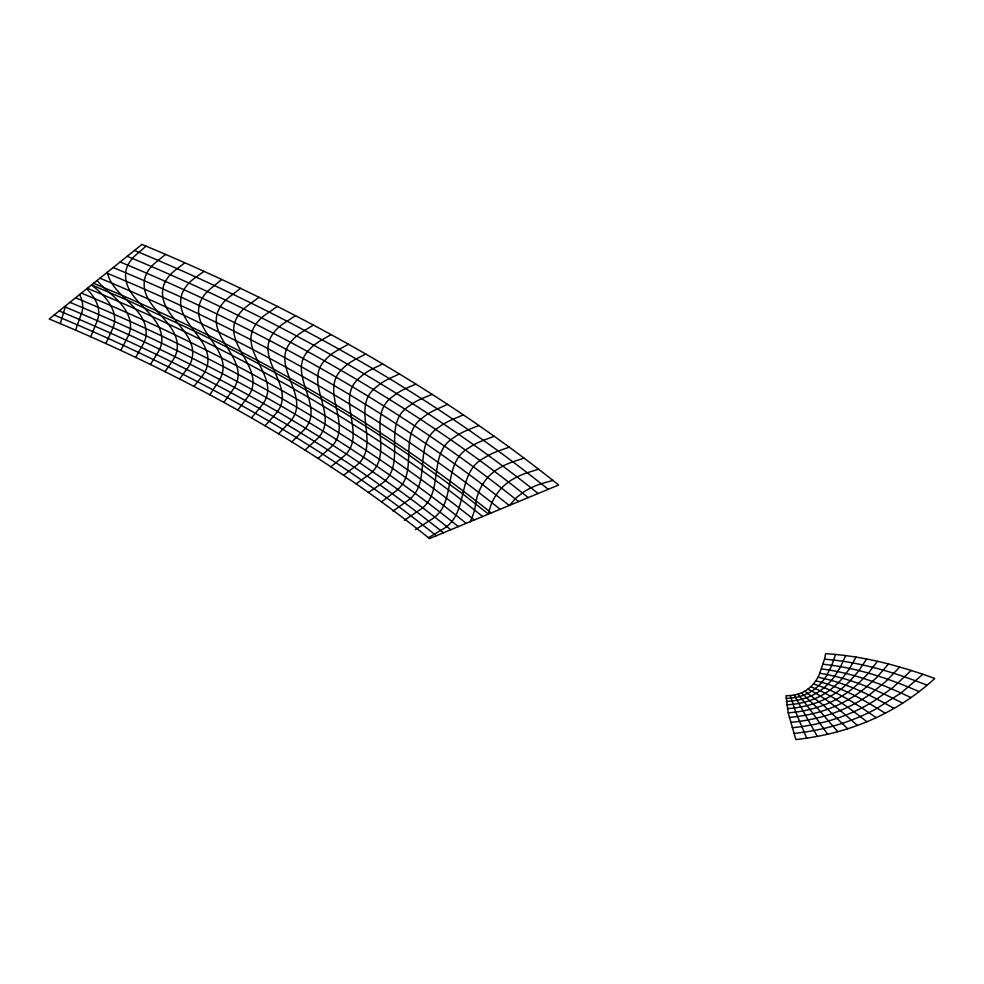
<?xml version="1.0" encoding="UTF-8"?>
<svg xmlns="http://www.w3.org/2000/svg" width="984" height="984" viewBox="0 0 984 984"><rect width="100%" height="100%" fill="white"/><g stroke="black" fill="none" stroke-linecap="round" stroke-linejoin="round"><path stroke-width="1.48" d="M475.739 503.98C477.498 489.356 486.157 475.826 498.9 468.359A65.411 37.761 0 0 1 514.066 461.434L524.054 458.126M824.53 659.169L825.625 653.696C863.066 655.934 899.671 665.713 934.8 678.48C917.076 694.692 896.867 708.209 875.01 718.222A204.463 118.043 0 0 1 866.892 721.764A194.488 112.287 0 0 1 857.408 725.454A186.087 107.44 0 0 1 847.704 728.763A179.924 103.874 0 0 1 837.778 731.69A175.952 101.586 0 0 1 827.63 734.236A174.008 100.466 0 0 1 817.274 736.389A174.549 100.774 0 0 1 806.683 738.172A175.669 101.413 0 0 1 795.871 739.562L788.209 712.834L786.068 695.651A25.153 14.526 0 0 0 790.25 695.528A24.034 13.874 0 0 0 794.211 695.036A23.518 13.579 0 0 0 797.95 694.15A25.486 14.711 0 0 0 801.468 692.871A29.655 17.122 0 0 0 804.764 691.223A36.457 21.058 0 0 0 807.839 689.194A46.334 26.753 0 0 0 810.705 686.783A59.803 34.526 0 0 0 813.337 683.978A77.478 44.735 0 0 0 815.761 680.805A100.011 57.736 0 0 0 817.95 677.238A120.38 69.495 0 0 0 818.995 675.27L824.53 659.169C859.893 661.949 894.235 672.232 927.088 685.233M65.645 305.778L60.27 323.625M835.551 654.446L831.566 665.873L826.585 675.59A125.89 72.681 0 0 1 824.567 678.64A104.083 60.098 0 0 1 821.714 682.33A83.455 48.179 0 0 1 818.639 685.639A67.06 38.72 0 0 1 815.33 688.554A54.391 31.402 0 0 1 811.812 691.1A44.956 25.953 0 0 1 808.073 693.265A38.351 22.14 0 0 1 804.112 695.036A34.243 19.766 0 0 1 799.931 696.438A32.275 18.634 0 0 1 795.515 697.447A32.804 18.942 0 0 1 790.89 698.074A33.923 19.582 0 0 1 786.056 698.32M75.559 330.157L81.352 313.736M845.686 655.59L840.299 667.287L834.309 676.746A132.926 76.752 0 0 1 831.406 680.411M90.749 336.799L97.047 321.251A65.276 37.687 0 0 0 98.744 312.1C98.449 302.998 92.877 295.114 86.789 288.779M105.829 343.551L112.557 328.853A65.178 37.626 0 0 0 114.698 320.194C114.833 305.052 102.422 293.749 91.573 284.93L126.481 299.8L194.303 331.005A1734.817 1001.589 0 0 1 408.704 454.793L462.751 493.943L488.494 514.103C491.028 499.38 500.352 486.133 513.427 478.888A65.411 37.761 0 0 1 528.937 472.209L538.605 469.208M856.055 657.115L849.266 669.083L841.947 678.788A140.995 81.401 0 0 1 838.454 682.576M120.811 350.415L127.895 336.553A65.178 37.626 0 0 0 130.466 327.93C131.401 312.974 119.568 301.288 109.101 292.297A150.737 87.022 0 0 1 97.022 280.526M135.669 357.389L143.061 344.338A65.178 37.626 0 0 0 146.05 335.765C148.375 307.34 112.963 297.844 107.244 272.347M866.646 659.022L858.442 671.26L849.795 681.223A151.376 87.391 0 0 1 845.736 685.11A131.635 76.002 0 0 1 840.889 689.194A113.947 65.78 0 0 1 835.822 692.884A99.519 57.453 0 0 1 830.533 696.18A88.043 50.824 0 0 1 825.023 699.107A79.249 45.756 0 0 1 819.291 701.654A72.927 42.103 0 0 1 813.35 703.818A68.905 39.778 0 0 1 807.175 705.589A66.949 38.659 0 0 1 800.779 706.992A67.49 38.966 0 0 1 794.174 708A68.597 39.606 0 0 1 787.335 708.628M150.429 364.486L158.055 352.211A65.178 37.626 0 0 0 161.474 343.699C165.952 312.9 121.426 301.928 125.89 271.129A65.153 37.613 0 0 1 136.432 254.45L146.026 246.148M209.838 394.818L218.755 381.177A65.141 37.613 0 0 0 219.617 379.787C236.48 349.738 186.394 329.702 201.4 299.616A65.067 37.564 0 0 1 210.514 288.73L221.744 279.493M165.054 371.694L172.864 360.169A65.178 37.626 0 0 0 176.702 351.719C182.852 321.374 138.609 308.939 144.746 278.595A65.153 37.613 0 0 1 156.112 262.088L165.57 254.401M877.457 661.309L867.839 673.819L857.876 684.04A163.775 94.55 0 0 1 853.226 688.037A144.722 83.554 0 0 1 847.716 692.244A127.563 73.652 0 0 1 841.984 696.057A113.48 65.522 0 0 1 836.043 699.489A102.213 59.015 0 0 1 829.869 702.551A93.541 54.009 0 0 1 823.473 705.221A87.256 50.381 0 0 1 816.868 707.508A83.246 48.068 0 0 1 810.029 709.403A81.303 46.937 0 0 1 802.981 710.928A81.844 47.257 0 0 1 795.699 712.072A82.951 47.896 0 0 1 788.209 712.834M223.848 402.407L233.011 389.516A65.141 37.613 0 0 0 233.934 388.139C252.384 359.012 203.147 336.946 219.715 307.697A65.067 37.564 0 0 1 229.37 296.971L240.526 288.337M179.555 379L187.489 368.213A65.178 37.626 0 0 0 191.757 359.824C199.543 330.009 155.669 316.036 163.442 286.209A65.153 37.613 0 0 1 175.619 269.899L184.34 263.232M509.515 505.382L516.083 497.867L524.251 491.569A66.014 38.118 0 0 1 543.525 483.095L552.885 480.413M237.722 410.094L247.082 397.93A65.141 37.613 0 0 0 248.079 396.577C268.029 368.41 219.789 344.302 237.87 315.925A65.067 37.564 0 0 1 248.042 305.372L259.075 297.316M888.478 663.979L876.793 677.459L864.715 688.431A175.324 101.217 0 0 1 860.939 691.346A159.506 92.09 0 0 1 854.776 695.676A142.754 82.422 0 0 1 848.38 699.624A128.941 74.44 0 0 1 841.763 703.179A117.834 68.031 0 0 1 834.936 706.364A109.236 63.074 0 0 1 827.876 709.156A103 59.458 0 0 1 820.607 711.58A99.003 57.158 0 0 1 813.116 713.609A97.047 56.026 0 0 1 805.392 715.257A97.588 56.346 0 0 1 797.458 716.524A98.695 56.986 0 0 1 789.303 717.41M193.934 386.404L201.941 376.343A65.178 37.626 0 0 0 206.615 368.041C216.013 338.791 172.594 323.219 181.978 293.97A65.153 37.613 0 0 1 194.967 277.882L204.02 271.35M251.473 417.892L260.981 406.429A65.141 37.613 0 0 0 262.039 405.088C283.417 377.93 236.32 351.768 255.828 324.314A65.067 37.564 0 0 1 266.529 313.921L277.402 306.442M899.733 667.029L885.784 681.494L871.406 693.253A188.805 109.003 0 0 1 868.872 695.036A175.878 101.549 0 0 1 862.046 699.489A159.457 92.065 0 0 1 854.998 703.56A145.853 84.206 0 0 1 847.716 707.25A134.882 77.871 0 0 1 840.225 710.559A126.346 72.951 0 0 1 832.501 713.486A120.134 69.36 0 0 1 824.567 716.032A116.149 67.06 0 0 1 816.413 718.185A114.193 65.928 0 0 1 808.036 719.968A114.734 66.248 0 0 1 799.439 721.358A115.841 66.887 0 0 1 790.619 722.379M265.077 425.801L274.696 415.014A65.141 37.613 0 0 0 275.815 413.698C298.546 387.561 252.753 359.357 273.626 332.85A65.067 37.564 0 0 1 284.831 322.641L295.52 315.692M911.196 670.461L893.115 687.385L874.272 700.854A190.49 109.974 0 0 1 869.536 703.695A177.649 102.557 0 0 1 861.824 707.89A164.217 94.808 0 0 1 853.891 711.715A153.332 88.523 0 0 1 845.736 715.147A144.857 83.64 0 0 1 837.347 718.197A138.67 80.061 0 0 1 828.749 720.866A134.685 77.761 0 0 1 819.93 723.154A132.742 76.641 0 0 1 810.89 725.06A133.283 76.949 0 0 1 801.628 726.586A134.39 77.588 0 0 1 792.145 727.717M278.521 433.796L288.201 423.673A65.141 37.613 0 0 0 289.382 422.37C313.392 397.278 269.062 367.057 291.215 341.522A65.067 37.564 0 0 1 302.924 331.497L313.404 325.077M291.83 441.89L301.522 432.406A65.141 37.613 0 0 0 302.777 431.127C327.967 407.093 285.262 374.892 308.632 350.341A65.067 37.564 0 0 1 320.833 340.526L331.067 334.597M922.894 674.274L901.061 692.994L876.227 708.824A196.37 113.369 0 0 1 868.872 712.601A184.008 106.235 0 0 1 860.274 716.549A173.209 99.999 0 0 1 851.455 720.104A164.771 95.128 0 0 1 842.415 723.289A158.596 91.561 0 0 1 833.153 726.081A154.623 89.273 0 0 1 823.669 728.504A152.68 88.142 0 0 1 813.965 730.534A153.221 88.462 0 0 1 804.051 732.182A154.328 89.101 0 0 1 793.904 733.449M305.003 450.094L314.659 441.226A65.141 37.613 0 0 0 315.975 439.959C342.284 416.982 301.35 382.874 325.852 359.308A65.067 37.564 0 0 1 338.533 349.689L348.496 344.252M318.004 458.384L327.611 450.118A65.141 37.613 0 0 0 328.988 448.876C356.319 426.958 317.303 390.992 342.875 368.41A65.067 37.564 0 0 1 356.036 359.012L365.704 354.031M330.87 466.773L340.378 459.073A65.141 37.613 0 0 0 341.817 457.855C370.107 436.982 333.133 399.27 359.689 377.659A65.067 37.564 0 0 1 373.317 368.483L382.678 363.932M343.576 475.26L352.961 468.113A65.141 37.613 0 0 0 354.461 466.92C383.637 447.056 348.803 407.696 376.294 387.044A65.067 37.564 0 0 1 390.365 378.102L399.393 373.957M381.546 501.889L392.985 493.218A66.297 38.278 0 0 0 394.473 492.037C421.078 474.153 396.368 435.604 422.8 417.634A65.411 37.761 0 0 1 436.109 409.516L447.523 404.35M356.11 483.845L365.335 477.215A65.141 37.613 0 0 0 366.897 476.047C396.896 457.179 364.338 416.281 392.702 396.564A65.067 37.564 0 0 1 407.204 387.856L415.888 384.104M393.046 511.065L404.904 502.59A66.297 38.278 0 0 0 406.453 501.434C433.796 484.337 411.3 444.694 438.483 427.523A65.411 37.761 0 0 1 452.173 419.627L463.329 414.879M368.483 492.517L377.524 486.379A65.141 37.613 0 0 0 379.147 485.247C409.91 467.351 379.726 425.026 408.889 406.232A65.067 37.564 0 0 1 423.833 397.757L432.148 394.375M404.363 520.29L416.638 512.024A66.297 38.278 0 0 0 418.249 510.893C446.281 494.571 426.047 453.944 453.932 437.548A65.411 37.761 0 0 1 468.015 429.885L478.888 425.518M415.482 529.589L428.175 521.52A66.297 38.278 0 0 0 429.836 520.425C458.532 504.853 440.598 463.353 469.159 447.695A65.411 37.761 0 0 1 483.611 440.266L494.202 436.281M428.471 537.731L439.516 531.089A66.297 38.278 0 0 0 441.238 530.019C470.573 515.161 454.952 472.923 484.14 457.966A65.411 37.761 0 0 1 498.962 450.783L509.257 447.142M823.214 664.261C856.51 667.595 888.564 678.406 919.142 691.592M821.689 668.972C852.907 672.896 882.685 684.224 910.987 697.582M819.93 673.29C849.106 677.853 876.559 689.698 902.611 703.179M817.962 677.238C845.071 682.478 870.188 694.815 894.013 708.406M815.761 680.805C840.816 686.795 863.583 699.599 885.194 713.24M813.35 683.978C836.314 690.793 856.707 704.04 876.154 717.693M810.705 686.783C831.566 694.519 849.573 708.123 866.892 721.764M807.852 689.194C826.499 697.988 842.144 711.85 857.408 725.454M804.764 691.223L823.473 705.221L847.704 728.763M801.468 692.884L816.868 707.508L837.778 731.69M797.95 694.15L810.029 709.403L827.63 734.236M817.274 736.389L794.211 695.036M806.683 738.172L795.699 712.072L790.25 695.528M786.265 701.371A44.083 25.449 0 0 0 791.763 701.002A42.976 24.809 0 0 0 797.052 700.239A42.435 24.502 0 0 0 802.12 699.107A44.391 25.633 0 0 0 806.966 697.582A48.462 27.982 0 0 0 811.591 695.676A54.944 31.722 0 0 0 815.994 693.388A64.083 36.998 0 0 0 820.176 690.719M820.176 690.719A76.223 44.009 0 0 0 824.137 687.668A91.733 52.964 0 0 0 827.876 684.224A111.057 64.12 0 0 0 831.394 680.411M786.683 704.815A55.645 32.128 0 0 0 792.858 704.31A54.526 31.488 0 0 0 798.811 703.425A53.997 31.181 0 0 0 804.531 702.158A55.953 32.3 0 0 0 810.041 700.51A59.987 34.637 0 0 0 815.33 698.468A66.383 38.327 0 0 0 820.398 696.057A75.313 43.48 0 0 0 825.244 693.265A87.072 50.27 0 0 0 829.869 690.079A101.955 58.868 0 0 0 834.272 686.512A120.343 69.483 0 0 0 838.454 682.576M64.477 306.713A1688.36 974.763 0 0 1 450.77 529.749M99.938 278.214A1749.146 1009.867 0 0 1 500.143 509.269M93.566 283.33A1738.236 1003.569 0 0 1 491.274 512.947M87.391 288.3A1727.646 997.444 0 0 1 482.664 516.514M81.389 293.121A1717.351 991.503 0 0 1 474.313 519.982M75.559 297.795A1707.375 985.747 0 0 1 466.207 523.34M69.925 302.334A1697.72 980.162 0 0 1 458.359 526.588M113.209 267.537A1771.913 1023.003 0 0 1 518.63 501.606M106.481 272.949A1760.376 1016.349 0 0 1 509.257 505.493M134.5 250.428A1808.395 1044.073 0 0 1 548.26 489.319M127.219 256.283A1795.923 1036.865 0 0 1 538.125 493.513M120.122 261.978A1783.758 1029.842 0 0 1 528.248 497.609M59.2 310.956A1679.331 969.548 0 0 1 443.427 532.787M54.108 315.04A1670.598 964.517 0 0 1 436.342 535.726M79.544 294.548A69.335 40.024 0 0 1 81.537 313.748M475.592 503.968A141.007 81.414 0 0 1 470.081 521.815M141.954 244.438L49.2 318.988A1662.185 959.658 0 0 1 429.504 538.556L558.641 485.001A1821.187 1051.453 0 0 0 141.954 244.438"/></g></svg>
